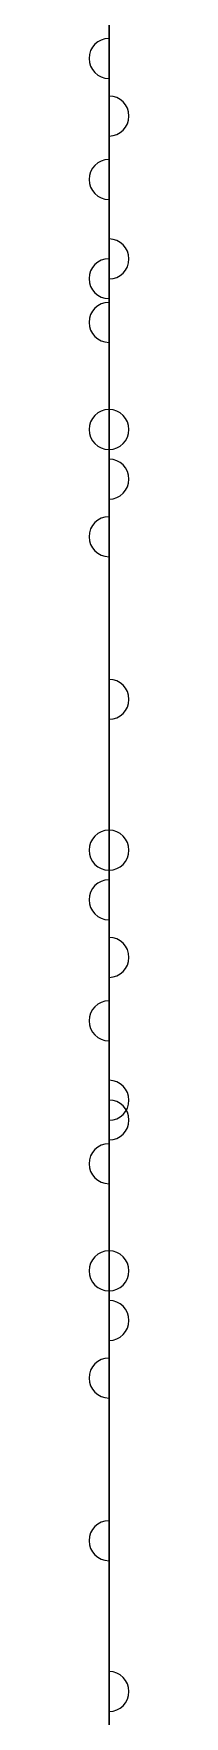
# Model space of a CAD drawing. Header units: millimetres. Extents: x 306 to 308, y -192 to 122.
# Drawn here: x 306.3 to 308.1, y -111.7 to -36.1 of the extents above; entities that cross this region are included whole.
import ezdxf

# ---------------------------------------------------------------- set-up
doc = ezdxf.new("R2010")
doc.units = ezdxf.units.MM
doc.layers.add('f', color=7, linetype='CONTINUOUS')

msp = doc.modelspace()

# ---------------------------------------------------------------- linework, layer by layer
at = {"layer": 'f'}
for p, q in [((307.156, 121.996, 373.259), (307.156, -192.004, 373.259)), ((307.156, -192.004, -19.741), (307.156, 121.996, -19.741)), ((307.156, -20.919, 290.259), (307.156, -49.089, 290.259)), ((307.156, -20.919, 328.759), (307.156, -49.089, 328.759)), ((307.156, -20.919, 213.259), (307.156, -49.089, 213.259)), ((307.156, -25.375, 97.759), (307.156, -49.089, 97.759)), ((307.156, -49.089, 95.759), (307.156, -25.375, 95.759)), ((307.156, -25.375, 367.259), (307.156, -49.089, 367.259)), ((307.156, -49.089, 365.259), (307.156, -25.375, 365.259)), ((307.156, -25.375, 136.259), (307.156, -49.089, 136.259)), ((307.156, -49.089, 134.259), (307.156, -25.375, 134.259)), ((307.156, -25.375, 20.759), (307.156, -49.089, 20.759)), ((307.156, -49.089, 18.759), (307.156, -25.375, 18.759)), ((307.156, -25.375, 59.259), (307.156, -49.089, 59.259)), ((307.156, -49.089, 57.259), (307.156, -25.375, 57.259)), ((307.156, -25.375, 251.759), (307.156, -49.089, 251.759)), ((307.156, -49.089, 249.759), (307.156, -25.375, 249.759)), ((307.156, -25.375, 174.759), (307.156, -49.089, 174.759)), ((307.156, -49.089, 172.759), (307.156, -25.375, 172.759)), ((307.156, -27.339, 170.759), (307.156, -42.67, 170.759)), ((307.156, -27.339, 247.759), (307.156, -42.67, 247.759)), ((307.156, -27.339, 55.259), (307.156, -42.67, 55.259)), ((307.156, -27.339, 16.759), (307.156, -42.67, 16.759)), ((307.156, -27.339, 132.259), (307.156, -42.67, 132.259)), ((307.156, -27.339, 363.259), (307.156, -42.67, 363.259)), ((307.156, -27.339, 93.759), (307.156, -42.67, 93.759)), ((307.156, -43.567, 169.318), (307.156, -35.902, 153.703)), ((307.156, -43.567, 246.318), (307.156, -35.902, 230.703)), ((307.156, -49.987, 288.818), (307.156, -35.902, 260.126)), ((307.156, -49.987, 327.318), (307.156, -35.902, 298.626)), ((307.156, -49.987, 211.818), (307.156, -35.902, 183.126)), ((307.156, -43.567, 53.818), (307.156, -35.902, 38.203)), ((307.156, -43.567, 15.318), (307.156, -35.902, -0.297)), ((307.156, -43.567, 130.818), (307.156, -35.902, 115.203)), ((307.156, -43.567, 361.818), (307.156, -35.902, 346.203)), ((307.156, -43.567, 92.318), (307.156, -35.902, 76.703)), ((307.156, -36.335, 342.546), (307.156, -46.228, 362.699)), ((307.156, -36.335, 111.546), (307.156, -46.228, 131.699)), ((307.156, -36.335, 34.546), (307.156, -46.228, 54.699)), ((307.156, -36.335, -3.954), (307.156, -46.228, 16.199)), ((307.156, -36.335, 227.046), (307.156, -46.228, 247.199)), ((307.156, -36.335, 150.046), (307.156, -46.228, 170.199)), ((307.156, -36.335, 73.046), (307.156, -46.228, 93.199)), ((307.156, -48.023, 361.818), (307.156, -38.13, 341.664)), ((307.156, -48.023, 130.818), (307.156, -38.13, 110.664)), ((307.156, -48.023, 53.818), (307.156, -38.13, 33.664)), ((307.156, -48.023, 15.318), (307.156, -38.13, -4.836)), ((307.156, -48.023, 246.318), (307.156, -38.13, 226.164)), ((307.156, -48.023, 169.318), (307.156, -38.13, 149.164)), ((307.156, -48.023, 92.318), (307.156, -38.13, 72.164)), ((307.156, -38.921, 103.199), (307.156, -53.007, 131.892)), ((307.156, -38.921, 141.699), (307.156, -53.007, 170.392)), ((307.156, -38.921, 180.199), (307.156, -53.007, 208.892)), ((307.156, -38.921, 64.699), (307.156, -53.007, 93.392)), ((307.156, -38.921, -12.301), (307.156, -53.007, 16.392)), ((307.156, -38.921, 218.699), (307.156, -53.007, 247.392)), ((307.156, -38.921, 334.199), (307.156, -53.007, 362.892)), ((307.156, -38.921, 26.199), (307.156, -53.007, 54.892)), ((307.156, -38.921, 295.699), (307.156, -53.007, 324.392)), ((307.156, -38.921, 257.199), (307.156, -53.007, 285.892)), ((307.156, -67.989, 332.759), (307.156, -39.819, 332.759)), ((307.156, -67.989, 24.759), (307.156, -39.819, 24.759)), ((307.156, -54.802, 131.01), (307.156, -40.717, 102.318)), ((307.156, -54.802, 169.51), (307.156, -40.717, 140.818)), ((307.156, -54.802, 208.01), (307.156, -40.717, 179.318)), ((307.156, -54.802, 92.51), (307.156, -40.717, 63.818)), ((307.156, -54.802, 15.51), (307.156, -40.717, -13.182)), ((307.156, -54.802, 246.51), (307.156, -40.717, 217.818)), ((307.156, -54.802, 323.51), (307.156, -40.717, 294.818)), ((307.156, -54.802, 285.01), (307.156, -40.717, 256.318)), ((307.156, -67.989, 255.759), (307.156, -44.275, 255.759)), ((307.156, -44.275, 257.759), (307.156, -67.989, 257.759)), ((307.156, -67.989, 294.259), (307.156, -44.275, 294.259)), ((307.156, -44.275, 296.259), (307.156, -67.989, 296.259)), ((307.156, -44.275, 180.759), (307.156, -67.989, 180.759)), ((307.156, -67.989, 178.759), (307.156, -44.275, 178.759)), ((307.156, -44.275, 65.259), (307.156, -67.989, 65.259)), ((307.156, -67.989, 63.259), (307.156, -44.275, 63.259)), ((307.156, -67.989, 217.259), (307.156, -44.275, 217.259)), ((307.156, -44.275, 219.259), (307.156, -67.989, 219.259)), ((307.156, -44.275, -11.741), (307.156, -67.989, -11.741)), ((307.156, -67.989, -13.741), (307.156, -44.275, -13.741)), ((307.156, -44.275, 142.259), (307.156, -67.989, 142.259)), ((307.156, -67.989, 140.259), (307.156, -44.275, 140.259)), ((307.156, -44.275, 103.759), (307.156, -67.989, 103.759)), ((307.156, -67.989, 101.759), (307.156, -44.275, 101.759)), ((307.156, -45.341, 107.199), (307.156, -53.007, 122.815)), ((307.156, -45.341, 145.699), (307.156, -53.007, 161.315)), ((307.156, -45.341, -8.301), (307.156, -53.007, 7.315)), ((307.156, -45.341, 222.699), (307.156, -53.007, 238.315)), ((307.156, -45.341, 68.699), (307.156, -53.007, 84.315)), ((307.156, -45.341, 184.199), (307.156, -53.007, 199.815)), ((307.156, -45.341, 299.699), (307.156, -53.007, 315.315)), ((307.156, -45.341, 261.199), (307.156, -53.007, 276.815)), ((307.156, -61.57, 105.759), (307.156, -46.239, 105.759)), ((307.156, -61.57, 144.259), (307.156, -46.239, 144.259)), ((307.156, -61.57, -9.741), (307.156, -46.239, -9.741)), ((307.156, -61.57, 221.259), (307.156, -46.239, 221.259)), ((307.156, -61.57, 67.259), (307.156, -46.239, 67.259)), ((307.156, -61.57, 182.759), (307.156, -46.239, 182.759)), ((307.156, -61.57, 298.259), (307.156, -46.239, 298.259)), ((307.156, -61.57, 259.759), (307.156, -46.239, 259.759)), ((307.156, -54.802, 122.815), (307.156, -62.467, 107.199)), ((307.156, -54.802, 161.315), (307.156, -62.467, 145.699)), ((307.156, -54.802, 7.315), (307.156, -62.467, -8.301)), ((307.156, -54.802, 362.892), (307.156, -68.887, 334.199)), ((307.156, -54.802, 54.892), (307.156, -68.887, 26.199)), ((307.156, -54.802, 238.315), (307.156, -62.467, 222.699)), ((307.156, -54.802, 84.315), (307.156, -62.467, 68.699)), ((307.156, -54.802, 199.815), (307.156, -62.467, 184.199)), ((307.156, -54.802, 315.315), (307.156, -62.467, 299.699)), ((307.156, -54.802, 276.815), (307.156, -62.467, 261.199)), ((307.156, -65.128, 260.318), (307.156, -55.235, 280.472)), ((307.156, -65.128, 298.818), (307.156, -55.235, 318.972)), ((307.156, -65.128, 221.818), (307.156, -55.235, 241.972)), ((307.156, -65.128, -9.182), (307.156, -55.235, 10.972)), ((307.156, -65.128, 67.818), (307.156, -55.235, 87.972)), ((307.156, -65.128, 183.318), (307.156, -55.235, 203.472)), ((307.156, -65.128, 144.818), (307.156, -55.235, 164.972)), ((307.156, -65.128, 106.318), (307.156, -55.235, 126.472)), ((307.156, -57.03, 281.353), (307.156, -66.923, 261.199)), ((307.156, -57.03, 319.853), (307.156, -66.923, 299.699)), ((307.156, -57.03, 242.853), (307.156, -66.923, 222.699)), ((307.156, -57.03, 11.853), (307.156, -66.923, -8.301)), ((307.156, -57.03, 88.853), (307.156, -66.923, 68.699)), ((307.156, -57.03, 204.353), (307.156, -66.923, 184.199)), ((307.156, -57.03, 165.853), (307.156, -66.923, 145.699)), ((307.156, -57.03, 127.353), (307.156, -66.923, 107.199)), ((307.156, -71.907, 29.126), (307.156, -57.821, 57.818)), ((307.156, -71.907, 337.126), (307.156, -57.821, 365.818)), ((307.156, -71.907, 144.626), (307.156, -57.821, 173.318)), ((307.156, -71.907, 298.626), (307.156, -57.821, 327.318)), ((307.156, -71.907, -9.374), (307.156, -57.821, 19.318)), ((307.156, -71.907, 183.126), (307.156, -57.821, 211.818)), ((307.156, -71.907, 67.626), (307.156, -57.821, 96.318)), ((307.156, -71.907, 221.626), (307.156, -57.821, 250.318)), ((307.156, -71.907, 106.126), (307.156, -57.821, 134.818)), ((307.156, -71.907, 260.126), (307.156, -57.821, 288.818)), ((307.156, -58.719, 20.759), (307.156, -86.889, 20.759)), ((307.156, -58.719, 213.259), (307.156, -86.889, 213.259)), ((307.156, -58.719, 97.759), (307.156, -86.889, 97.759)), ((307.156, -59.617, 58.699), (307.156, -73.702, 30.007)), ((307.156, -59.617, 366.699), (307.156, -73.702, 338.007)), ((307.156, -59.617, 174.199), (307.156, -73.702, 145.507)), ((307.156, -59.617, 328.199), (307.156, -73.702, 299.507)), ((307.156, -59.617, 251.199), (307.156, -73.702, 222.507)), ((307.156, -59.617, 135.699), (307.156, -73.702, 107.007)), ((307.156, -59.617, 289.699), (307.156, -73.702, 261.007)), ((307.156, -63.175, 290.259), (307.156, -86.889, 290.259)), ((307.156, -86.889, 288.259), (307.156, -63.175, 288.259)), ((307.156, -63.175, 136.259), (307.156, -86.889, 136.259)), ((307.156, -86.889, 134.259), (307.156, -63.175, 134.259)), ((307.156, -63.175, 251.759), (307.156, -86.889, 251.759)), ((307.156, -86.889, 249.759), (307.156, -63.175, 249.759)), ((307.156, -63.175, 328.759), (307.156, -86.889, 328.759)), ((307.156, -86.889, 326.759), (307.156, -63.175, 326.759)), ((307.156, -63.175, 174.759), (307.156, -86.889, 174.759)), ((307.156, -86.889, 172.759), (307.156, -63.175, 172.759)), ((307.156, -63.175, 367.259), (307.156, -86.889, 367.259)), ((307.156, -86.889, 365.259), (307.156, -63.175, 365.259)), ((307.156, -63.175, 59.259), (307.156, -86.889, 59.259)), ((307.156, -86.889, 57.259), (307.156, -63.175, 57.259)), ((307.156, -71.907, 38.203), (307.156, -64.241, 53.818)), ((307.156, -71.907, 346.203), (307.156, -64.241, 361.818)), ((307.156, -71.907, 153.703), (307.156, -64.241, 169.318)), ((307.156, -71.907, 307.703), (307.156, -64.241, 323.318)), ((307.156, -71.907, 230.703), (307.156, -64.241, 246.318)), ((307.156, -71.907, 115.203), (307.156, -64.241, 130.818)), ((307.156, -71.907, 269.203), (307.156, -64.241, 284.818)), ((307.156, -65.139, 55.259), (307.156, -80.47, 55.259)), ((307.156, -65.139, 363.259), (307.156, -80.47, 363.259)), ((307.156, -65.139, 170.759), (307.156, -80.47, 170.759)), ((307.156, -65.139, 324.759), (307.156, -80.47, 324.759)), ((307.156, -65.139, 247.759), (307.156, -80.47, 247.759)), ((307.156, -65.139, 132.259), (307.156, -80.47, 132.259)), ((307.156, -65.139, 286.259), (307.156, -80.47, 286.259)), ((307.156, -81.367, 53.818), (307.156, -73.702, 38.203)), ((307.156, -81.367, 361.818), (307.156, -73.702, 346.203)), ((307.156, -81.367, 169.318), (307.156, -73.702, 153.703)), ((307.156, -81.367, 323.318), (307.156, -73.702, 307.703)), ((307.156, -87.787, 19.318), (307.156, -73.702, -9.374)), ((307.156, -87.787, 211.818), (307.156, -73.702, 183.126)), ((307.156, -87.787, 96.318), (307.156, -73.702, 67.626)), ((307.156, -81.367, 246.318), (307.156, -73.702, 230.703)), ((307.156, -81.367, 130.818), (307.156, -73.702, 115.203)), ((307.156, -81.367, 284.818), (307.156, -73.702, 269.203)), ((307.156, -74.135, 265.546), (307.156, -84.028, 285.699)), ((307.156, -74.135, 111.546), (307.156, -84.028, 131.699)), ((307.156, -74.135, 227.046), (307.156, -84.028, 247.199)), ((307.156, -74.135, 304.046), (307.156, -84.028, 324.199)), ((307.156, -74.135, 150.046), (307.156, -84.028, 170.199)), ((307.156, -74.135, 342.546), (307.156, -84.028, 362.699)), ((307.156, -74.135, 34.546), (307.156, -84.028, 54.699)), ((307.156, -85.823, 284.818), (307.156, -75.93, 264.664)), ((307.156, -85.823, 130.818), (307.156, -75.93, 110.664)), ((307.156, -85.823, 246.318), (307.156, -75.93, 226.164)), ((307.156, -85.823, 323.318), (307.156, -75.93, 303.164)), ((307.156, -85.823, 169.318), (307.156, -75.93, 149.164)), ((307.156, -85.823, 361.818), (307.156, -75.93, 341.664)), ((307.156, -85.823, 53.818), (307.156, -75.93, 33.664)), ((307.156, -76.721, 141.699), (307.156, -90.807, 170.392)), ((307.156, -76.721, 218.699), (307.156, -90.807, 247.392)), ((307.156, -76.721, 257.199), (307.156, -90.807, 285.892)), ((307.156, -76.721, 64.699), (307.156, -90.807, 93.392)), ((307.156, -76.721, 26.199), (307.156, -90.807, 54.892)), ((307.156, -76.721, -12.301), (307.156, -90.807, 16.392)), ((307.156, -76.721, 180.199), (307.156, -90.807, 208.892)), ((307.156, -76.721, 295.699), (307.156, -90.807, 324.392)), ((307.156, -76.721, 334.199), (307.156, -90.807, 362.892)), ((307.156, -76.721, 103.199), (307.156, -90.807, 131.892)), ((307.156, -105.789, 255.759), (307.156, -77.619, 255.759)), ((307.156, -105.789, 63.259), (307.156, -77.619, 63.259)), ((307.156, -92.602, 169.51), (307.156, -78.517, 140.818)), ((307.156, -92.602, 246.51), (307.156, -78.517, 217.818)), ((307.156, -92.602, 54.01), (307.156, -78.517, 25.318)), ((307.156, -92.602, 15.51), (307.156, -78.517, -13.182)), ((307.156, -92.602, 208.01), (307.156, -78.517, 179.318)), ((307.156, -92.602, 323.51), (307.156, -78.517, 294.818)), ((307.156, -92.602, 362.01), (307.156, -78.517, 333.318)), ((307.156, -92.602, 131.01), (307.156, -78.517, 102.318)), ((307.156, -82.075, 103.759), (307.156, -105.789, 103.759)), ((307.156, -105.789, 101.759), (307.156, -82.075, 101.759)), ((307.156, -105.789, 294.259), (307.156, -82.075, 294.259)), ((307.156, -82.075, 296.259), (307.156, -105.789, 296.259)), ((307.156, -82.075, 180.759), (307.156, -105.789, 180.759)), ((307.156, -105.789, 178.759), (307.156, -82.075, 178.759)), ((307.156, -82.075, -11.741), (307.156, -105.789, -11.741)), ((307.156, -105.789, -13.741), (307.156, -82.075, -13.741)), ((307.156, -82.075, 26.759), (307.156, -105.789, 26.759)), ((307.156, -105.789, 24.759), (307.156, -82.075, 24.759)), ((307.156, -105.789, 217.259), (307.156, -82.075, 217.259)), ((307.156, -82.075, 219.259), (307.156, -105.789, 219.259)), ((307.156, -105.789, 332.759), (307.156, -82.075, 332.759)), ((307.156, -82.075, 334.759), (307.156, -105.789, 334.759)), ((307.156, -105.789, 140.259), (307.156, -82.075, 140.259)), ((307.156, -82.075, 142.259), (307.156, -105.789, 142.259)), ((307.156, -83.141, 145.699), (307.156, -90.807, 161.315)), ((307.156, -83.141, 338.199), (307.156, -90.807, 353.815)), ((307.156, -83.141, 222.699), (307.156, -90.807, 238.315)), ((307.156, -83.141, 30.199), (307.156, -90.807, 45.815)), ((307.156, -83.141, -8.301), (307.156, -90.807, 7.315)), ((307.156, -83.141, 184.199), (307.156, -90.807, 199.815)), ((307.156, -83.141, 299.699), (307.156, -90.807, 315.315)), ((307.156, -83.141, 107.199), (307.156, -90.807, 122.815)), ((307.156, -99.37, 144.259), (307.156, -84.039, 144.259)), ((307.156, -99.37, 336.759), (307.156, -84.039, 336.759)), ((307.156, -99.37, 221.259), (307.156, -84.039, 221.259)), ((307.156, -99.37, 28.759), (307.156, -84.039, 28.759)), ((307.156, -99.37, -9.741), (307.156, -84.039, -9.741)), ((307.156, -99.37, 182.759), (307.156, -84.039, 182.759)), ((307.156, -99.37, 298.259), (307.156, -84.039, 298.259)), ((307.156, -99.37, 105.759), (307.156, -84.039, 105.759)), ((307.156, -92.602, 161.315), (307.156, -100.267, 145.699)), ((307.156, -92.602, 353.815), (307.156, -100.267, 338.199)), ((307.156, -92.602, 238.315), (307.156, -100.267, 222.699)), ((307.156, -92.602, 285.892), (307.156, -106.687, 257.199)), ((307.156, -92.602, 93.392), (307.156, -106.687, 64.699)), ((307.156, -92.602, 45.815), (307.156, -100.267, 30.199)), ((307.156, -92.602, 7.315), (307.156, -100.267, -8.301)), ((307.156, -92.602, 199.815), (307.156, -100.267, 184.199)), ((307.156, -92.602, 315.315), (307.156, -100.267, 299.699)), ((307.156, -92.602, 122.815), (307.156, -100.267, 107.199)), ((307.156, -102.928, 106.318), (307.156, -93.035, 126.472)), ((307.156, -102.928, 337.318), (307.156, -93.035, 357.472)), ((307.156, -102.928, 298.818), (307.156, -93.035, 318.972)), ((307.156, -102.928, 183.318), (307.156, -93.035, 203.472)), ((307.156, -102.928, -9.182), (307.156, -93.035, 10.972)), ((307.156, -102.928, 29.318), (307.156, -93.035, 49.472)), ((307.156, -102.928, 221.818), (307.156, -93.035, 241.972)), ((307.156, -102.928, 144.818), (307.156, -93.035, 164.972)), ((307.156, -94.83, 127.353), (307.156, -104.723, 107.199)), ((307.156, -94.83, 358.353), (307.156, -104.723, 338.199)), ((307.156, -94.83, 319.853), (307.156, -104.723, 299.699)), ((307.156, -94.83, 204.353), (307.156, -104.723, 184.199)), ((307.156, -94.83, 11.853), (307.156, -104.723, -8.301)), ((307.156, -94.83, 50.353), (307.156, -104.723, 30.199)), ((307.156, -94.83, 242.853), (307.156, -104.723, 222.699)), ((307.156, -94.83, 165.853), (307.156, -104.723, 145.699)), ((307.156, -109.707, 67.626), (307.156, -95.621, 96.318)), ((307.156, -109.707, 106.126), (307.156, -95.621, 134.818)), ((307.156, -109.707, 29.126), (307.156, -95.621, 57.818)), ((307.156, -109.707, 298.626), (307.156, -95.621, 327.318)), ((307.156, -109.707, 337.126), (307.156, -95.621, 365.818)), ((307.156, -109.707, 144.626), (307.156, -95.621, 173.318)), ((307.156, -109.707, 221.626), (307.156, -95.621, 250.318)), ((307.156, -109.707, 260.126), (307.156, -95.621, 288.818)), ((307.156, -109.707, -9.374), (307.156, -95.621, 19.318)), ((307.156, -109.707, 183.126), (307.156, -95.621, 211.818)), ((307.156, -96.519, 328.759), (307.156, -124.689, 328.759)), ((307.156, -96.519, 367.259), (307.156, -124.689, 367.259)), ((307.156, -96.519, 174.759), (307.156, -124.689, 174.759)), ((307.156, -97.417, 97.199), (307.156, -111.502, 68.507)), ((307.156, -97.417, 135.699), (307.156, -111.502, 107.007)), ((307.156, -97.417, 58.699), (307.156, -111.502, 30.007)), ((307.156, -97.417, 251.199), (307.156, -111.502, 222.507)), ((307.156, -97.417, 289.699), (307.156, -111.502, 261.007)), ((307.156, -97.417, 20.199), (307.156, -111.502, -8.493)), ((307.156, -97.417, 212.699), (307.156, -111.502, 184.007)), ((307.156, -100.975, 213.259), (307.156, -124.689, 213.259)), ((307.156, -124.689, 211.259), (307.156, -100.975, 211.259)), ((307.156, -100.975, 20.759), (307.156, -124.689, 20.759)), ((307.156, -124.689, 18.759), (307.156, -100.975, 18.759)), ((307.156, -100.975, 290.259), (307.156, -124.689, 290.259)), ((307.156, -124.689, 288.259), (307.156, -100.975, 288.259)), ((307.156, -100.975, 251.759), (307.156, -124.689, 251.759)), ((307.156, -124.689, 249.759), (307.156, -100.975, 249.759)), ((307.156, -100.975, 59.259), (307.156, -124.689, 59.259)), ((307.156, -124.689, 57.259), (307.156, -100.975, 57.259)), ((307.156, -100.975, 136.259), (307.156, -124.689, 136.259)), ((307.156, -124.689, 134.259), (307.156, -100.975, 134.259)), ((307.156, -100.975, 97.759), (307.156, -124.689, 97.759)), ((307.156, -124.689, 95.759), (307.156, -100.975, 95.759)), ((307.156, -109.707, 76.703), (307.156, -102.041, 92.318)), ((307.156, -109.707, 115.203), (307.156, -102.041, 130.818)), ((307.156, -109.707, 38.203), (307.156, -102.041, 53.818)), ((307.156, -109.707, 230.703), (307.156, -102.041, 246.318)), ((307.156, -109.707, 269.203), (307.156, -102.041, 284.818)), ((307.156, -109.707, -0.297), (307.156, -102.041, 15.318)), ((307.156, -109.707, 192.203), (307.156, -102.041, 207.818)), ((307.156, -102.939, 93.759), (307.156, -118.27, 93.759)), ((307.156, -102.939, 132.259), (307.156, -118.27, 132.259)), ((307.156, -102.939, 55.259), (307.156, -118.27, 55.259)), ((307.156, -102.939, 247.759), (307.156, -118.27, 247.759)), ((307.156, -102.939, 286.259), (307.156, -118.27, 286.259)), ((307.156, -102.939, 16.759), (307.156, -118.27, 16.759)), ((307.156, -102.939, 209.259), (307.156, -118.27, 209.259)), ((307.156, -119.167, 92.318), (307.156, -111.502, 76.703)), ((307.156, -119.167, 130.818), (307.156, -111.502, 115.203)), ((307.156, -119.167, 53.818), (307.156, -111.502, 38.203)), ((307.156, -125.587, 327.318), (307.156, -111.502, 298.626)), ((307.156, -125.587, 365.818), (307.156, -111.502, 337.126)), ((307.156, -125.587, 173.318), (307.156, -111.502, 144.626)), ((307.156, -119.167, 246.318), (307.156, -111.502, 230.703)), ((307.156, -119.167, 284.818), (307.156, -111.502, 269.203)), ((307.156, -119.167, 15.318), (307.156, -111.502, -0.297)), ((307.156, -119.167, 207.818), (307.156, -111.502, 192.203))]:
    msp.add_line(p, q, dxfattribs=at)
for centre, radius, start, end in [((307.156, -37.232, 342.105), 0.898, 90, -90), ((307.156, -37.232, 111.105), 0.898, 90, -90), ((307.156, -37.232, 34.105), 0.898, 90, -90), ((307.156, -37.232, -4.395), 0.898, 90, -90), ((307.156, -37.232, 226.605), 0.898, 90, -90), ((307.156, -37.232, 149.605), 0.898, 90, -90), ((307.156, -37.232, 72.605), 0.898, 90, -90), ((307.156, -39.819, 102.759), 0.898, -90, 90), ((307.156, -39.819, 141.259), 0.898, -90, 90), ((307.156, -39.819, 179.759), 0.898, -90, 90), ((307.156, -39.819, 64.259), 0.898, -90, 90), ((307.156, -39.819, -12.741), 0.898, -90, 90), ((307.156, -39.819, 218.259), 0.898, -90, 90), ((307.156, -39.819, 333.759), 0.898, -90, 90), ((307.156, -39.819, 25.759), 0.898, -90, 90), ((307.156, -39.819, 295.259), 0.898, -90, 90), ((307.156, -39.819, 256.759), 0.898, -90, 90), ((307.156, -42.67, 169.759), 0.898, 90, -90), ((307.156, -42.67, 246.759), 0.898, 90, -90), ((307.156, -42.67, 54.259), 0.898, 90, -90), ((307.156, -42.67, 15.759), 0.898, 90, -90), ((307.156, -42.67, 131.259), 0.898, 90, -90), ((307.156, -42.67, 362.259), 0.898, 90, -90), ((307.156, -42.67, 92.759), 0.898, 90, -90), ((307.156, -44.275, 256.759), 0.000000001, 90, -90), ((307.156, -44.275, 295.259), 0.000000001, 90, -90), ((307.156, -44.275, 179.759), 0.000000001, 90, -90), ((307.156, -44.275, 64.259), 0.000000001, 90, -90), ((307.156, -44.275, 218.259), 0.000000001, 90, -90), ((307.156, -44.275, -12.741), 0.000000001, 90, -90), ((307.156, -44.275, 141.259), 0.000000001, 90, -90), ((307.156, -44.275, 102.759), 0.000000001, 90, -90), ((307.156, -46.239, 106.759), 0.898, -90, 90), ((307.156, -46.239, 145.259), 0.898, -90, 90), ((307.156, -46.239, -8.741), 0.898, -90, 90), ((307.156, -46.239, 222.259), 0.898, -90, 90), ((307.156, -46.239, 68.259), 0.898, -90, 90), ((307.156, -46.239, 183.759), 0.898, -90, 90), ((307.156, -46.239, 299.259), 0.898, -90, 90), ((307.156, -46.239, 260.759), 0.898, -90, 90), ((307.156, -47.126, 362.259), 0.898, 90, -90), ((307.156, -47.126, 131.259), 0.898, 90, -90), ((307.156, -47.126, 54.259), 0.898, 90, -90), ((307.156, -47.126, 15.759), 0.898, 90, -90), ((307.156, -47.126, 246.759), 0.898, 90, -90), ((307.156, -47.126, 169.759), 0.898, 90, -90), ((307.156, -47.126, 92.759), 0.898, 90, -90), ((307.156, -49.089, 289.259), 0.898, 90, -90), ((307.156, -49.089, 327.759), 0.898, 90, -90), ((307.156, -49.089, 212.259), 0.898, 90, -90), ((307.156, -49.089, 96.759), 0.000000001, -90, 90), ((307.156, -49.089, 366.259), 0.000000001, -90, 90), ((307.156, -49.089, 135.259), 0.000000001, -90, 90), ((307.156, -49.089, 19.759), 0.000000001, -90, 90), ((307.156, -49.089, 58.259), 0.000000001, -90, 90), ((307.156, -49.089, 250.759), 0.000000001, -90, 90), ((307.156, -49.089, 173.759), 0.000000001, -90, 90), ((307.156, -53.904, 131.451), 0.898, 90, -90), ((307.156, -53.904, 169.951), 0.898, 90, -90), ((307.156, -53.904, 208.451), 0.898, 90, -90), ((307.156, -53.904, 92.951), 0.898, 90, -90), ((307.156, -53.904, 15.951), 0.898, 90, -90), ((307.156, -53.904, 246.951), 0.898, 90, -90), ((307.156, -53.904, 323.951), 0.898, 90, -90), ((307.156, -53.904, 285.451), 0.898, 90, -90), ((307.156, -53.904, 122.374), 0.898, -90, 90), ((307.156, -53.904, 160.874), 0.898, -90, 90), ((307.156, -53.904, 6.874), 0.898, -90, 90), ((307.156, -53.904, 362.451), 0.898, -90, 90), ((307.156, -53.904, 54.451), 0.898, -90, 90), ((307.156, -53.904, 237.874), 0.898, -90, 90), ((307.156, -53.904, 83.874), 0.898, -90, 90), ((307.156, -53.904, 199.374), 0.898, -90, 90), ((307.156, -53.904, 314.874), 0.898, -90, 90), ((307.156, -53.904, 276.374), 0.898, -90, 90), ((307.156, -56.132, 280.912), 0.898, -90, 90), ((307.156, -56.132, 319.412), 0.898, -90, 90), ((307.156, -56.132, 242.412), 0.898, -90, 90), ((307.156, -56.132, 11.412), 0.898, -90, 90), ((307.156, -56.132, 88.412), 0.898, -90, 90), ((307.156, -56.132, 203.912), 0.898, -90, 90), ((307.156, -56.132, 165.412), 0.898, -90, 90), ((307.156, -56.132, 126.912), 0.898, -90, 90), ((307.156, -58.719, 58.259), 0.898, 90, -90), ((307.156, -58.719, 366.259), 0.898, 90, -90), ((307.156, -58.719, 173.759), 0.898, 90, -90), ((307.156, -58.719, 327.759), 0.898, 90, -90), ((307.156, -58.719, 250.759), 0.898, 90, -90), ((307.156, -58.719, 135.259), 0.898, 90, -90), ((307.156, -58.719, 289.259), 0.898, 90, -90), ((307.156, -58.719, 19.759), 0.000000001, 90, 90), ((307.156, -58.719, 212.259), 0.000000001, 90, 90), ((307.156, -58.719, 96.759), 0.000000001, 90, 90), ((307.156, -61.57, 106.759), 0.000000001, -90, -90), ((307.156, -61.57, 145.259), 0.000000001, -90, -90), ((307.156, -61.57, -8.741), 0.000000001, -90, -90), ((307.156, -61.57, 222.259), 0.000000001, -90, -90), ((307.156, -61.57, 68.259), 0.000000001, -90, -90), ((307.156, -61.57, 183.759), 0.000000001, -90, -90), ((307.156, -61.57, 299.259), 0.000000001, -90, -90), ((307.156, -61.57, 260.759), 0.000000001, -90, -90), ((307.156, -63.175, 289.259), 0.000000001, 90, -90), ((307.156, -63.175, 135.259), 0.000000001, 90, -90), ((307.156, -63.175, 250.759), 0.000000001, 90, -90), ((307.156, -63.175, 327.759), 0.000000001, 90, -90), ((307.156, -63.175, 173.759), 0.000000001, 90, -90), ((307.156, -63.175, 366.259), 0.000000001, 90, -90), ((307.156, -63.175, 58.259), 0.000000001, 90, -90), ((307.156, -66.026, 260.759), 0.898, -90, 90), ((307.156, -66.026, 299.259), 0.898, -90, 90), ((307.156, -66.026, 222.259), 0.898, -90, 90), ((307.156, -66.026, -8.741), 0.898, -90, 90), ((307.156, -66.026, 68.259), 0.898, -90, 90), ((307.156, -66.026, 183.759), 0.898, -90, 90), ((307.156, -66.026, 145.259), 0.898, -90, 90), ((307.156, -66.026, 106.759), 0.898, -90, 90), ((307.156, -65.139, 54.259), 0.000000001, 90, 90), ((307.156, -65.139, 362.259), 0.000000001, 90, 90), ((307.156, -65.139, 169.759), 0.000000001, 90, 90), ((307.156, -65.139, 323.759), 0.000000001, 90, 90), ((307.156, -65.139, 246.759), 0.000000001, 90, 90), ((307.156, -65.139, 131.259), 0.000000001, 90, 90), ((307.156, -65.139, 285.259), 0.000000001, 90, 90), ((307.156, -67.989, 256.759), 0.000000001, -90, 90), ((307.156, -67.989, 295.259), 0.000000001, -90, 90), ((307.156, -67.989, 179.759), 0.000000001, -90, 90), ((307.156, -67.989, 64.259), 0.000000001, -90, 90), ((307.156, -67.989, 218.259), 0.000000001, -90, 90), ((307.156, -67.989, 333.759), 0.000000001, -90, -90), ((307.156, -67.989, 25.759), 0.000000001, -90, -90), ((307.156, -67.989, -12.741), 0.000000001, -90, 90), ((307.156, -67.989, 141.259), 0.000000001, -90, 90), ((307.156, -67.989, 102.759), 0.000000001, -90, 90), ((307.156, -72.804, 38.644), 0.898, 90, -90), ((307.156, -72.804, 346.644), 0.898, 90, -90), ((307.156, -72.804, 154.144), 0.898, 90, -90), ((307.156, -72.804, 308.144), 0.898, 90, -90), ((307.156, -72.804, -8.933), 0.898, 90, -90), ((307.156, -72.804, 183.567), 0.898, 90, -90), ((307.156, -72.804, 68.067), 0.898, 90, -90), ((307.156, -72.804, 231.144), 0.898, 90, -90), ((307.156, -72.804, 115.644), 0.898, 90, -90), ((307.156, -72.804, 269.644), 0.898, 90, -90), ((307.156, -72.804, 29.567), 0.898, -90, 90), ((307.156, -72.804, 337.567), 0.898, -90, 90), ((307.156, -72.804, 145.067), 0.898, -90, 90), ((307.156, -72.804, 299.067), 0.898, -90, 90), ((307.156, -72.804, 222.067), 0.898, -90, 90), ((307.156, -72.804, 106.567), 0.898, -90, 90), ((307.156, -72.804, 260.567), 0.898, -90, 90), ((307.156, -75.032, 265.105), 0.898, 90, -90), ((307.156, -75.032, 111.105), 0.898, 90, -90), ((307.156, -75.032, 226.605), 0.898, 90, -90), ((307.156, -75.032, 303.605), 0.898, 90, -90), ((307.156, -75.032, 149.605), 0.898, 90, -90), ((307.156, -75.032, 342.105), 0.898, 90, -90), ((307.156, -75.032, 34.105), 0.898, 90, -90), ((307.156, -77.619, 141.259), 0.898, -90, 90), ((307.156, -77.619, 218.259), 0.898, -90, 90), ((307.156, -77.619, 256.759), 0.898, -90, 90), ((307.156, -77.619, 64.259), 0.898, -90, 90), ((307.156, -77.619, 25.759), 0.898, -90, 90), ((307.156, -77.619, -12.741), 0.898, -90, 90), ((307.156, -77.619, 179.759), 0.898, -90, 90), ((307.156, -77.619, 295.259), 0.898, -90, 90), ((307.156, -77.619, 333.759), 0.898, -90, 90), ((307.156, -77.619, 102.759), 0.898, -90, 90), ((307.156, -80.47, 54.259), 0.898, 90, -90), ((307.156, -80.47, 362.259), 0.898, 90, -90), ((307.156, -80.47, 169.759), 0.898, 90, -90), ((307.156, -80.47, 323.759), 0.898, 90, -90), ((307.156, -80.47, 246.759), 0.898, 90, -90), ((307.156, -80.47, 131.259), 0.898, 90, -90), ((307.156, -80.47, 285.259), 0.898, 90, -90), ((307.156, -82.075, 102.759), 0.000000001, 90, -90), ((307.156, -82.075, 295.259), 0.000000001, 90, -90), ((307.156, -82.075, 179.759), 0.000000001, 90, -90), ((307.156, -82.075, -12.741), 0.000000001, 90, -90), ((307.156, -82.075, 25.759), 0.000000001, 90, -90), ((307.156, -82.075, 218.259), 0.000000001, 90, -90), ((307.156, -82.075, 333.759), 0.000000001, 90, -90), ((307.156, -82.075, 141.259), 0.000000001, 90, -90), ((307.156, -84.039, 145.259), 0.898, -90, 90), ((307.156, -84.039, 337.759), 0.898, -90, 90), ((307.156, -84.039, 222.259), 0.898, -90, 90), ((307.156, -84.039, 29.759), 0.898, -90, 90), ((307.156, -84.039, -8.741), 0.898, -90, 90), ((307.156, -84.039, 183.759), 0.898, -90, 90), ((307.156, -84.039, 299.259), 0.898, -90, 90), ((307.156, -84.039, 106.759), 0.898, -90, 90), ((307.156, -84.926, 285.259), 0.898, -90, 90), ((307.156, -84.926, 131.259), 0.898, -90, 90), ((307.156, -84.926, 246.759), 0.898, -90, 90), ((307.156, -84.926, 323.759), 0.898, -90, 90), ((307.156, -84.926, 169.759), 0.898, -90, 90), ((307.156, -84.926, 362.259), 0.898, -90, 90), ((307.156, -84.926, 54.259), 0.898, -90, 90), ((307.156, -86.889, 19.759), 0.898, 90, -90), ((307.156, -86.889, 212.259), 0.898, 90, -90), ((307.156, -86.889, 96.759), 0.898, 90, -90), ((307.156, -86.889, 289.259), 0.000000001, -90, 90), ((307.156, -86.889, 135.259), 0.000000001, -90, 90), ((307.156, -86.889, 250.759), 0.000000001, -90, 90), ((307.156, -86.889, 327.759), 0.000000001, -90, 90), ((307.156, -86.889, 173.759), 0.000000001, -90, 90), ((307.156, -86.889, 366.259), 0.000000001, -90, 90), ((307.156, -86.889, 58.259), 0.000000001, -90, 90), ((307.156, -91.704, 169.951), 0.898, 90, -90), ((307.156, -91.704, 246.951), 0.898, 90, -90), ((307.156, -91.704, 54.451), 0.898, 90, -90), ((307.156, -91.704, 15.951), 0.898, 90, -90), ((307.156, -91.704, 208.451), 0.898, 90, -90), ((307.156, -91.704, 323.951), 0.898, 90, -90), ((307.156, -91.704, 362.451), 0.898, 90, -90), ((307.156, -91.704, 131.451), 0.898, 90, -90), ((307.156, -91.704, 160.874), 0.898, -90, 90), ((307.156, -91.704, 353.374), 0.898, -90, 90), ((307.156, -91.704, 237.874), 0.898, -90, 90), ((307.156, -91.704, 285.451), 0.898, -90, 90), ((307.156, -91.704, 92.951), 0.898, -90, 90), ((307.156, -91.704, 45.374), 0.898, -90, 90), ((307.156, -91.704, 6.874), 0.898, -90, 90), ((307.156, -91.704, 199.374), 0.898, -90, 90), ((307.156, -91.704, 314.874), 0.898, -90, 90), ((307.156, -91.704, 122.374), 0.898, -90, 90), ((307.156, -93.932, 126.912), 0.898, -90, 90), ((307.156, -93.932, 357.912), 0.898, -90, 90), ((307.156, -93.932, 319.412), 0.898, -90, 90), ((307.156, -93.932, 203.912), 0.898, -90, 90), ((307.156, -93.932, 11.412), 0.898, -90, 90), ((307.156, -93.932, 49.912), 0.898, -90, 90), ((307.156, -93.932, 242.412), 0.898, -90, 90), ((307.156, -93.932, 165.412), 0.898, -90, 90), ((307.156, -96.519, 96.759), 0.898, 90, -90), ((307.156, -96.519, 135.259), 0.898, 90, -90), ((307.156, -96.519, 58.259), 0.898, 90, -90), ((307.156, -96.519, 250.759), 0.898, 90, -90), ((307.156, -96.519, 289.259), 0.898, 90, -90), ((307.156, -96.519, 19.759), 0.898, 90, -90), ((307.156, -96.519, 212.259), 0.898, 90, -90), ((307.156, -96.519, 327.759), 0.000000001, 90, 90), ((307.156, -96.519, 366.259), 0.000000001, 90, 90), ((307.156, -96.519, 173.759), 0.000000001, 90, 90), ((307.156, -99.37, 145.259), 0.000000001, -90, -90), ((307.156, -99.37, 337.759), 0.000000001, -90, -90), ((307.156, -99.37, 222.259), 0.000000001, -90, -90), ((307.156, -99.37, 29.759), 0.000000001, -90, -90), ((307.156, -99.37, -8.741), 0.000000001, -90, -90), ((307.156, -99.37, 183.759), 0.000000001, -90, -90), ((307.156, -99.37, 299.259), 0.000000001, -90, -90), ((307.156, -99.37, 106.759), 0.000000001, -90, -90), ((307.156, -100.975, 212.259), 0.000000001, 90, -90), ((307.156, -100.975, 19.759), 0.000000001, 90, -90), ((307.156, -100.975, 289.259), 0.000000001, 90, -90), ((307.156, -100.975, 250.759), 0.000000001, 90, -90), ((307.156, -100.975, 58.259), 0.000000001, 90, -90), ((307.156, -100.975, 135.259), 0.000000001, 90, -90), ((307.156, -100.975, 96.759), 0.000000001, 90, -90), ((307.156, -103.826, 106.759), 0.898, 90, -90), ((307.156, -103.826, 337.759), 0.898, 90, -90), ((307.156, -103.826, 299.259), 0.898, 90, -90), ((307.156, -103.826, 183.759), 0.898, 90, -90), ((307.156, -103.826, -8.741), 0.898, 90, -90), ((307.156, -103.826, 29.759), 0.898, 90, -90), ((307.156, -103.826, 222.259), 0.898, 90, -90), ((307.156, -103.826, 145.259), 0.898, 90, -90), ((307.156, -102.939, 92.759), 0.000000001, 90, 90), ((307.156, -102.939, 131.259), 0.000000001, 90, 90), ((307.156, -102.939, 54.259), 0.000000001, 90, 90), ((307.156, -102.939, 246.759), 0.000000001, 90, 90), ((307.156, -102.939, 285.259), 0.000000001, 90, 90), ((307.156, -102.939, 15.759), 0.000000001, 90, 90), ((307.156, -102.939, 208.259), 0.000000001, 90, 90), ((307.156, -105.789, 102.759), 0.000000001, -90, 90), ((307.156, -105.789, 295.259), 0.000000001, -90, 90), ((307.156, -105.789, 179.759), 0.000000001, -90, 90), ((307.156, -105.789, -12.741), 0.000000001, -90, 90), ((307.156, -105.789, 25.759), 0.000000001, -90, 90), ((307.156, -105.789, 256.759), 0.000000001, -90, -90), ((307.156, -105.789, 64.259), 0.000000001, -90, -90), ((307.156, -105.789, 218.259), 0.000000001, -90, 90), ((307.156, -105.789, 333.759), 0.000000001, -90, 90), ((307.156, -105.789, 141.259), 0.000000001, -90, 90), ((307.156, -110.604, 68.067), 0.898, -90, 90), ((307.156, -110.604, 77.144), 0.898, -90, 90), ((307.156, -110.604, 106.567), 0.898, -90, 90), ((307.156, -110.604, 115.644), 0.898, -90, 90), ((307.156, -110.604, 29.567), 0.898, -90, 90), ((307.156, -110.604, 38.644), 0.898, -90, 90), ((307.156, -110.604, 299.067), 0.898, -90, 90), ((307.156, -110.604, 337.567), 0.898, -90, 90), ((307.156, -110.604, 145.067), 0.898, -90, 90), ((307.156, -110.604, 231.144), 0.898, -90, 90), ((307.156, -110.604, 222.067), 0.898, -90, 90), ((307.156, -110.604, 269.644), 0.898, -90, 90), ((307.156, -110.604, 260.567), 0.898, -90, 90), ((307.156, -110.604, 0.144), 0.898, -90, 90), ((307.156, -110.604, -8.933), 0.898, -90, 90), ((307.156, -110.604, 192.644), 0.898, -90, 90), ((307.156, -110.604, 183.567), 0.898, -90, 90)]:
    msp.add_arc(centre, radius, start, end, dxfattribs=at)

doc.saveas('drawing.dxf')
